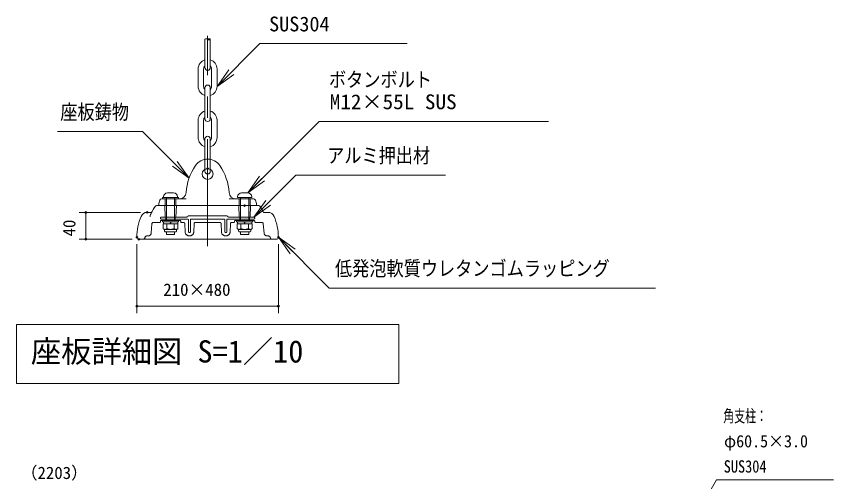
# Model space of a CAD drawing. Units: millimetres, scale not verified, with parts at other scales. Extents: x 0 to 420, y -14 to 311.
# Drawn here: x 180.9 to 302.2, y 116.7 to 185.8 of the extents above; entities that cross this region are included whole.
import ezdxf
from ezdxf.enums import TextEntityAlignment as Align

# ---------------------------------------------------------------- set-up
doc = ezdxf.new("R2010")
doc.units = ezdxf.units.MM
doc.header["$LTSCALE"] = 0.5
doc.header["$PDMODE"] = 32
doc.header["$PDSIZE"] = 0.25
for name, pattern in [('USER1', [19.05, 12.7, -6.35]), ('USER2', [63.5, 31.75, -6.35, 6.35, -6.35, 6.35, -6.35]), ('USER3', [50.8, 31.75, -6.35, 6.35, -6.35])]:
    doc.linetypes.add(name, pattern=pattern)
doc.layers.add('LY_5', color=2, linetype='Continuous', lineweight=18)
doc.layers.add('LY_6', color=7, linetype='Continuous', lineweight=0)
doc.styles.add('ＭＳ ゴシック', font='')
doc.styles.get('ＭＳ ゴシック').set_extended_font_data('MS Gothic')

# ---------------------------------------------------------------- blocks, each defined once
blk = doc.blocks.new('-010-_OPEN')
at = {"color": 7, "linetype": 'Continuous', "lineweight": 0}
for p, q in [((-1, 0.1667), (0, 0)), ((0, 0), (-1, -0.1667)), ((0, 0), (-1, 0))]:
    blk.add_line(p, q, dxfattribs=at)
blk = doc.blocks.new('-011-_DOTSMALL')
at = {"color": 7, "linetype": 'Continuous', "lineweight": 0}
blk.add_circle((0, 0), 0.0625, dxfattribs=at)
blk.add_circle((0, 0), 0.0625, dxfattribs=at)
blk = doc.blocks.new('-003-W12')
at = {"color": 7, "linetype": 'Continuous', "lineweight": 0}
for p, q in [((-12, 0), (-12, 2)), ((-12, 2), (12, 2)), ((-12, 0), (12, 0)), ((12, 2), (12, 0))]:
    blk.add_line(p, q, dxfattribs=at)

msp = doc.modelspace()

# ---------------------------------------------------------------- linework, layer by layer
at = {"layer": 'LY_5', "color": 7, "lineweight": 0}
for p, q in [((208.8543, 182.4318), (208.8543, 178.2318)), ((209.6543, 182.4318), (209.6543, 178.2318)), ((207.8543, 175.4318), (207.8543, 178.0318)), ((208.6543, 175.4318), (208.6543, 178.0318)), ((209.8543, 175.4318), (209.8543, 178.0318)), ((210.6543, 175.4318), (210.6543, 178.0318)), ((208.8543, 175.2318), (208.8543, 170.6318)), ((209.6543, 175.2318), (209.6543, 170.6318)), ((207.8543, 167.8318), (207.8543, 170.4318)), ((208.6543, 167.8318), (208.6543, 170.4318)), ((209.8543, 167.8318), (209.8543, 170.4318)), ((210.6543, 167.8318), (210.6543, 170.4318)), ((208.8543, 167.6318), (208.8543, 162.8318)), ((209.6543, 167.6318), (209.6543, 162.8318)), ((202.7043, 158.9318), (202.7043, 159.0318)), ((203.3043, 159.6318), (204.2043, 159.6318)), ((204.8043, 158.9318), (204.8043, 159.0318)), ((213.7043, 158.9318), (213.7043, 159.0318)), ((215.2043, 159.6318), (214.3043, 159.6318)), ((215.8043, 158.9318), (215.8043, 159.0318)), ((202.4327, 158.7318), (206.0567, 158.7318)), ((202.7043, 158.9318), (204.8043, 158.9318)), ((216.0758, 158.7318), (212.4519, 158.7318)), ((215.8043, 158.9318), (213.7043, 158.9318)), ((200.296, 156.7318), (200.9352, 156.7318)), ((200.8663, 156.5966), (200.8327, 156.5268)), ((201.6572, 157.7318), (216.8514, 157.7318)), ((217.5733, 156.7318), (218.2126, 156.7318)), ((200.6788, 156.1205), (200.6779, 156.1175)), ((200.7004, 156.1898), (200.6788, 156.1205)), ((200.7236, 156.2587), (200.7004, 156.1898)), ((200.7485, 156.3268), (200.7236, 156.2587)), ((200.775, 156.3944), (200.7485, 156.3268)), ((200.8031, 156.461), (200.775, 156.3944)), ((200.8327, 156.5268), (200.8031, 156.461)), ((219.4543, 152.7318), (199.0543, 152.7318))]:
    msp.add_line(p, q, dxfattribs=at)
at = {"layer": 'LY_5', "color": 7, "linetype": 'USER3', "lineweight": 0}
msp.add_line((209.2543, 151.7178), (209.2543, 182.9318), dxfattribs=at)
at = {"layer": 'LY_5', "color": 7}
for p, q in [((210.6543, 175.4318), (217.0233, 181.8009)), ((217.0233, 181.8009), (238.8886, 181.8009)), ((215.2043, 159.6318), (225.8187, 170.2462)), ((225.8187, 170.2462), (259.8545, 170.2462)), ((199.5966, 168.7247), (186.9661, 168.7247)), ((206.4982, 161.8231), (199.5966, 168.7247)), ((216.1111, 156.0317), (222.3599, 162.2804)), ((222.3599, 162.2804), (244.5848, 162.2804)), ((199.296, 156.7318), (190.1729, 156.7318)), ((191.1729, 152.7318), (191.1729, 156.7318)), ((219.7543, 153.0318), (227.2876, 145.4985)), ((198.0543, 152.7318), (190.1729, 152.7318)), ((198.7543, 152.0318), (198.7543, 141.7836)), ((219.7543, 152.0318), (219.7543, 141.7836)), ((227.2876, 145.4985), (275.7463, 145.4985)), ((219.7543, 142.7836), (198.7543, 142.7836)), ((237.6543, 140.0914), (180.8543, 140.0914)), ((180.8543, 140.0914), (180.8543, 131.2914)), ((237.6543, 131.2914), (237.6543, 140.0914)), ((180.8543, 131.2914), (237.6543, 131.2914))]:
    msp.add_line(p, q, dxfattribs=at)
at = {"layer": 'LY_5', "color": 7, "linetype": 'USER1', "lineweight": 0}
for p, q in [((202.9543, 157.7318), (202.9543, 158.7318)), ((204.5543, 157.7318), (204.5543, 158.7318)), ((213.9543, 157.7318), (213.9543, 158.7318)), ((215.5543, 157.7318), (215.5543, 158.7318)), ((202.9543, 156.0318), (202.8949, 157.7318)), ((204.5543, 156.0318), (204.6137, 157.7318)), ((213.9543, 156.0318), (213.8949, 157.7318)), ((215.5543, 156.0318), (215.6137, 157.7318)), ((202.2543, 155.4318), (202.2543, 155.3318)), ((205.1543, 155.5318), (202.3543, 155.5318)), ((203.0543, 155.5318), (203.0543, 156.0318)), ((204.4543, 155.5318), (204.4543, 156.0318)), ((205.2543, 155.4318), (205.2543, 155.3318)), ((213.2543, 155.4318), (213.2543, 155.3318)), ((213.3543, 155.5318), (216.1543, 155.5318)), ((214.0543, 155.5318), (214.0543, 156.0318)), ((215.4543, 155.5318), (215.4543, 156.0318)), ((216.2543, 155.4318), (216.2543, 155.3318)), ((200.9883, 155.0492), (200.8652, 153.6426)), ((202.1543, 155.2318), (201.1876, 155.2318)), ((205.6739, 155.2318), (205.3543, 155.2318)), ((205.9045, 153.8648), (205.8738, 155.037)), ((207.2041, 153.8648), (207.2348, 155.037)), ((207.4347, 155.2318), (209.2543, 155.2318)), ((211.0739, 155.2318), (209.2543, 155.2318)), ((211.3045, 153.8648), (211.2738, 155.037)), ((212.6041, 153.8648), (212.6348, 155.037)), ((212.8347, 155.2318), (213.1543, 155.2318)), ((216.3543, 155.2318), (217.321, 155.2318)), ((217.5203, 155.0492), (217.6433, 153.6426)), ((200.417, 153.2318), (200.2459, 153.2318)), ((218.0916, 153.2318), (218.2627, 153.2318))]:
    msp.add_line(p, q, dxfattribs=at)
at = {"layer": 'LY_5', "color": 7, "linetype": 'USER1'}
for p, q in [((203.1543, 155.5318), (203.1543, 158.9318)), ((204.3543, 155.5318), (204.3543, 158.9318)), ((214.1543, 155.5318), (214.1543, 158.9318)), ((215.3543, 155.5318), (215.3543, 158.9318)), ((202.5543, 155.3318), (202.5543, 155.5318)), ((204.9543, 155.5318), (204.9543, 155.3318)), ((213.5543, 155.5318), (213.5543, 155.3318)), ((215.9543, 155.3318), (215.9543, 155.5318)), ((202.5543, 155.3318), (204.9543, 155.3318)), ((204.8513, 155.0318), (202.6573, 155.0318)), ((202.6573, 155.0318), (202.6573, 154.2855)), ((202.6573, 154.2855), (202.8543, 154.1718)), ((202.6793, 155.0318), (202.6793, 155.3318)), ((204.6543, 154.1718), (202.8543, 154.1718)), ((202.8543, 154.1718), (202.8543, 154.0018)), ((203.2058, 155.0318), (203.2058, 154.2855)), ((203.6739, 155.0318), (203.7543, 155.3318)), ((203.7543, 155.0318), (203.8347, 155.3318)), ((204.3028, 155.0318), (204.3028, 154.2855)), ((204.8513, 154.2855), (204.6543, 154.1718)), ((204.6543, 154.1718), (204.6543, 154.0018)), ((204.8293, 155.0318), (204.8293, 155.3318)), ((204.8513, 155.0318), (204.8513, 154.2855)), ((215.9543, 155.3318), (213.5543, 155.3318)), ((213.6573, 155.0318), (213.6573, 154.2855)), ((213.6573, 155.0318), (215.8513, 155.0318)), ((213.6573, 154.2855), (213.8543, 154.1718)), ((213.6793, 155.0318), (213.6793, 155.3318)), ((213.8543, 154.1718), (213.8543, 154.0018)), ((213.8543, 154.1718), (215.6543, 154.1718)), ((214.2058, 155.0318), (214.2058, 154.2855)), ((214.7543, 155.0318), (214.6739, 155.3318)), ((214.8347, 155.0318), (214.7543, 155.3318)), ((215.3028, 155.0318), (215.3028, 154.2855)), ((215.8513, 154.2855), (215.6543, 154.1718)), ((215.6543, 154.1718), (215.6543, 154.0018)), ((215.8293, 155.0318), (215.8293, 155.3318)), ((215.8513, 155.0318), (215.8513, 154.2855)), ((204.4843, 153.8318), (203.0243, 153.8318)), ((203.1543, 153.4318), (203.1543, 153.8318)), ((203.1543, 153.4318), (204.3543, 153.4318)), ((204.3543, 153.4318), (204.3543, 153.8318)), ((214.0243, 153.8318), (215.4843, 153.8318)), ((214.1543, 153.4318), (214.1543, 153.8318)), ((215.3543, 153.4318), (214.1543, 153.4318)), ((215.3543, 153.4318), (215.3543, 153.8318))]:
    msp.add_line(p, q, dxfattribs=at)
at = {"layer": 'LY_5', "color": 7, "linetype": 'USER2', "lineweight": 0}
for p, q in [((206.08, 156.0318), (202.4043, 156.0318)), ((202.4043, 155.7318), (206.3043, 155.7318)), ((206.2922, 156.1197), (206.375, 156.2025)), ((206.4043, 155.6318), (206.4043, 153.8818)), ((209.2543, 156.2318), (206.4457, 156.2318)), ((206.7043, 155.6318), (206.7043, 153.8818)), ((209.2543, 155.7318), (206.8043, 155.7318)), ((209.2543, 156.2318), (212.0629, 156.2318)), ((209.2543, 155.7318), (211.7043, 155.7318)), ((211.8043, 155.6318), (211.8043, 153.8818)), ((212.1043, 155.6318), (212.1043, 153.8818)), ((212.2164, 156.1197), (212.1336, 156.2025)), ((216.1043, 155.7318), (212.2043, 155.7318)), ((212.4286, 156.0318), (216.1043, 156.0318))]:
    msp.add_line(p, q, dxfattribs=at)
at = {"layer": 'LY_5', "color": 7, "lineweight": 0}
msp.add_circle((209.2543, 162.4318), 0.8, dxfattribs=at)
at = {"layer": 'LY_5'}
for centre, start, end in [((209.0543, 182.2218), 46.39718, 133.60282), ((209.4543, 182.2218), 46.39718, 133.60282), ((209.4543, 182.6418), 226.39718, 313.60282)]:
    msp.add_arc(centre, 0.29, start, end, dxfattribs=at)
at = {"layer": 'LY_5', "color": 7, "lineweight": 0}
for centre, radius, start, end in [((209.2543, 178.0318), 1.4, 106.60155, 180), ((209.2543, 178.0318), 0.6, 131.81032, 180), ((209.2543, 178.0318), 1.4, 0, 73.39845), ((209.2543, 178.0318), 0.6, 0, 48.18968), ((209.2543, 178.2318), 0.4, 180, 0), ((209.2543, 175.4318), 1.4, 180, 253.39845), ((209.2543, 175.4318), 0.6, 180, 228.18968), ((209.2543, 175.2318), 0.4, 0, 180), ((209.2543, 175.4318), 0.6, 311.81032, 0), ((209.2543, 175.4318), 1.4, 286.60155, 0), ((209.2543, 170.4318), 1.4, 106.60155, 180), ((209.2543, 170.4318), 1.4, 0, 73.39845), ((209.2543, 170.4318), 0.6, 131.81032, 180), ((209.2543, 170.6318), 0.4, 180, 0), ((209.2543, 170.4318), 0.6, 0, 48.18968), ((209.2543, 167.8318), 1.4, 180, 253.39845), ((209.2543, 167.8318), 0.6, 180, 228.18968), ((209.2543, 167.6318), 0.4, 0, 180), ((209.2543, 167.8318), 0.6, 311.81032, 0), ((209.2543, 167.8318), 1.4, 286.60155, 0), ((209.2543, 162.4318), 2.2, 34.39424, 145.60576), ((214.0403, 159.1555), 8, 145.60576, 176.32847), ((209.2543, 162.8318), 0.4, 180, 0), ((204.4683, 159.1555), 8, 3.67153, 34.39424), ((203.3043, 159.0318), 0.6, 90, 180), ((204.2043, 159.0318), 0.6, 0, 90), ((205.0587, 159.7318), 1, 270, 356.32847), ((213.4498, 159.7318), 1, 183.67153, 270), ((214.3043, 159.0318), 0.6, 90, 180), ((215.2043, 159.0318), 0.6, 0, 90), ((203.6781, 157.8518), 1.6738, 155.02728, 180), ((202.1243, 157.8518), 0.12, 180, 270), ((202.4327, 158.4318), 0.3, 90, 155.02728), ((216.0758, 158.4318), 0.3, 24.97272, 90), ((214.8305, 157.8518), 1.6738, 0, 24.97272), ((216.3843, 157.8518), 0.12, 270, 0), ((200.296, 155.7318), 1, 90, 157.31191), ((208.0282, 153.0318), 8, 144.76558, 153.53793), ((201.6572, 157.5318), 0.2, 90, 144.76558), ((216.8514, 157.5318), 0.2, 35.23442, 90), ((210.4804, 153.0318), 8, 27.54855, 35.23442), ((218.2126, 155.7318), 1, 22.68809, 90), ((206.7543, 153.0318), 8, 157.31191, 180), ((211.7543, 153.0318), 8, 0, 22.68809), ((199.0543, 153.0318), 0.3, 180, 270), ((219.4543, 153.0318), 0.3, 270, 0)]:
    msp.add_arc(centre, radius, start, end, dxfattribs=at)
at = {"layer": 'LY_5', "color": 7, "linetype": 'USER2', "lineweight": 0}
for centre, radius, start, end in [((202.4043, 155.8818), 0.15, 92.62004, 270), ((206.08, 156.3318), 0.3, 270, 315), ((206.3043, 155.6318), 0.1, 0, 90), ((206.4457, 156.1318), 0.1, 90, 135), ((206.8043, 155.6318), 0.1, 90, 180), ((211.7043, 155.6318), 0.1, 0, 90), ((212.0629, 156.1318), 0.1, 45, 90), ((212.2043, 155.6318), 0.1, 90, 180), ((212.4286, 156.3318), 0.3, 225, 270), ((216.1043, 155.8818), 0.15, 270, 87.37996), ((206.5543, 153.8818), 0.15, 180, 0), ((211.9543, 153.8818), 0.15, 180, 0)]:
    msp.add_arc(centre, radius, start, end, dxfattribs=at)
at = {"layer": 'LY_5', "color": 7, "linetype": 'USER1', "lineweight": 0}
for centre, radius, start, end in [((202.3543, 155.4318), 0.1, 90, 180), ((205.1543, 155.4318), 0.1, 0, 90), ((213.3543, 155.4318), 0.1, 90, 180), ((216.1543, 155.4318), 0.1, 0, 90), ((201.1876, 155.0318), 0.2, 90, 175), ((202.1543, 155.3318), 0.1, 270, 0), ((205.3543, 155.3318), 0.1, 180, 270), ((205.6739, 155.0318), 0.2, 1.5, 90), ((207.4347, 155.0318), 0.2, 90, 178.5), ((211.0739, 155.0318), 0.2, 1.5, 90), ((212.8347, 155.0318), 0.2, 90, 178.5), ((213.1543, 155.3318), 0.1, 270, 0), ((216.3543, 155.3318), 0.1, 180, 270), ((217.321, 155.0318), 0.2, 5, 90), ((199.6543, 153.0318), 0.3, 270, 350.40593), ((200.2459, 152.9318), 0.3, 90, 170.40593), ((200.417, 153.6818), 0.45, 270, 355), ((206.5543, 153.8818), 0.65, 181.5, 358.5), ((211.9543, 153.8818), 0.65, 181.5, 358.5), ((218.0916, 153.6818), 0.45, 185, 270), ((218.2627, 152.9318), 0.3, 9.59407, 90), ((218.8543, 153.0318), 0.3, 189.59407, 270)]:
    msp.add_arc(centre, radius, start, end, dxfattribs=at)
at = {"layer": 'LY_5', "color": 7, "linetype": 'USER1'}
for centre, radius, start, end in [((202.9316, 154.6863), 0.4856, 235.61587, 304.38414), ((203.7543, 156.0158), 1.8152, 252.41211, 287.58789), ((204.577, 154.6863), 0.4856, 235.61587, 304.38414), ((213.9316, 154.6863), 0.4856, 235.61587, 304.38414), ((214.7543, 156.0158), 1.8152, 252.41211, 287.58789), ((215.577, 154.6863), 0.4856, 235.61587, 304.38414), ((203.0243, 154.0018), 0.17, 180, 270), ((204.4843, 154.0018), 0.17, 270, 0), ((214.0243, 154.0018), 0.17, 180, 270), ((215.4843, 154.0018), 0.17, 270, 0)]:
    msp.add_arc(centre, radius, start, end, dxfattribs=at)
at = {"layer": 'LY_5', "color": 7}
for p in [(209.2543, 163.2318), (214.7543, 157.7318), (191.1729, 156.7318), (200.296, 156.7318), (198.7543, 153.0318), (219.7543, 153.0318), (199.0543, 152.7318), (198.7543, 142.7836)]:
    msp.add_point(p, dxfattribs=at)
at = {"layer": 'LY_6'}
for p, q in [((282.2077, 112.5202), (284.8121, 117.0311)), ((284.8121, 117.0311), (285.8121, 117.0311)), ((285.8121, 117.0311), (302.2075, 117.0311))]:
    msp.add_line(p, q, dxfattribs=at)

# ---------------------------------------------------------------- block references
at = {"layer": 'LY_5'}
for name, p, xscale, yscale, rotation in [('-010-_OPEN', (210.6543, 175.4318), 3, 3, 225), ('-010-_OPEN', (206.4982, 161.8231), 3, 3, 315), ('-010-_OPEN', (215.2043, 159.6318), 3, 3, 225), ('-010-_OPEN', (216.1111, 156.0317), 3, 3, 225), ('-011-_DOTSMALL', (191.1729, 156.7318), 2.32, 2.32, 90), ('-010-_OPEN', (219.7543, 153.0318), 3, 3, 135), ('-011-_DOTSMALL', (191.1729, 152.7318), 2.32, 2.32, 270), ('-011-_DOTSMALL', (198.7543, 142.7836), 2.32, 2.32, 180)]:
    msp.add_blockref(name, p, dxfattribs=dict(at, xscale=xscale, yscale=yscale, rotation=rotation))
for name, p, xscale, yscale in [('-003-W12', (203.7543, 158.7318), 0.1, 0.1), ('-011-_DOTSMALL', (219.7543, 142.7836), 2.32, 2.32)]:
    msp.add_blockref(name, p, dxfattribs=dict(at, xscale=xscale, yscale=yscale))

# ---------------------------------------------------------------- texts
at = {"layer": 'LY_5', "color": 7, "style": 'ＭＳ ゴシック'}
for s, height, p in [('SUS304\u3000', 2.199, (218.3862, 182.9509)), ('210×480', 1.833, (202.6745, 143.7836)), ('座板詳細図 S=1／10', 3.299, (183.0064, 133.4414))]:
    msp.add_text(s, height=height, dxfattribs=at).set_placement(p, align=Align.BOTTOM_LEFT)
for s, width, p in [('ボタンボルト', 0.85, (227.2712, 174.6962)), ('M12×55L SUS', 1.05, (227.38, 171.3962)), ('座板鋳物', 0.85, (187.3828, 169.8747)), ('アルミ押出材', 0.85, (227.0014, 163.4304)), ('低発泡軟質ウレタンゴムラッピング', 0.85, (228.163, 146.6485))]:
    msp.add_text(s, height=2.199, dxfattribs=dict(at, width=width)).set_placement(p, align=Align.BOTTOM_LEFT)
msp.add_text('40', height=1.833, rotation=90, dxfattribs=at).set_placement((190.1729, 153.1596), align=Align.BOTTOM_LEFT)
at = {"layer": 'LY_6', "style": 'ＭＳ ゴシック'}
for s, width, p in [('角支柱：', 0.65, (285.8168, 125.0311)), ('φ60.5×3.0', 0.95, (285.9307, 121.2811)), ('SUS304', 0.85, (285.8824, 117.5311))]:
    msp.add_text(s, height=1.833, dxfattribs=dict(at, width=width)).set_placement(p, align=Align.BOTTOM_LEFT)
msp.add_text('（2203）', height=1.833, dxfattribs=at).set_placement((181.4939, 116.5819), align=Align.BOTTOM_LEFT)

doc.saveas('drawing.dxf')
